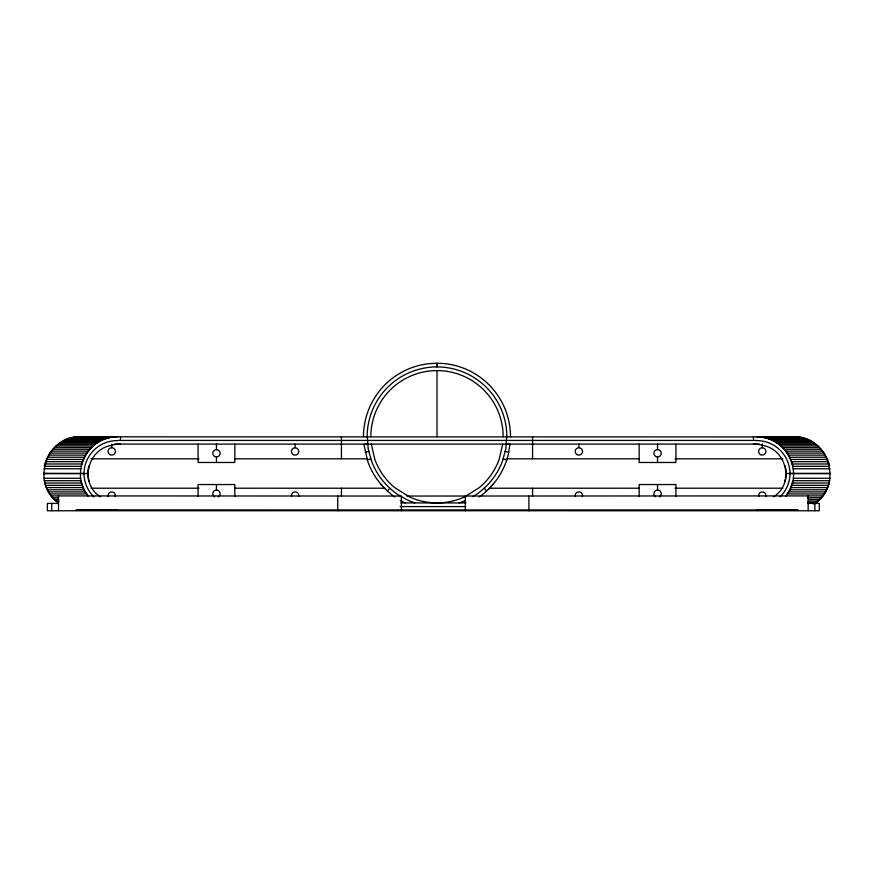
<?xml version="1.0" encoding="UTF-8"?>
<svg xmlns="http://www.w3.org/2000/svg" width="874" height="874" viewBox="0 0 874 874"><rect width="100%" height="100%" fill="white"/><g stroke="black" fill="none" stroke-linecap="round" stroke-linejoin="round"><path stroke-width="1.31" d="M88.143 495.919A37.058 37.058 0 0 1 81.074 480.711L44.41 480.689A37.058 37.058 0 0 0 58.274 502.681C29.913 483.639 46.912 434.706 80.845 436.76M117.597 436.76C88.263 435.197 68.849 473.446 88.154 495.908M785.846 495.908C805.151 473.446 785.737 435.197 756.403 436.76M813.749 504.09C844.36 486.348 828.312 434.597 793.155 436.76M100.597 496.847C79.676 484.458 86.777 450.558 109.993 445.664A36.042 36.042 0 0 1 120.503 444.112M753.497 444.112A36.042 36.042 0 0 1 764.007 445.664C787.223 450.558 794.324 484.458 773.403 496.847M502.703 444.101L499.174 459.385A66.162 66.162 0 0 1 479.531 487.441L464.957 496.716A66.162 66.162 0 0 1 409.043 496.716L394.469 487.441A66.162 66.162 0 0 1 374.826 459.385L371.297 444.101M510.055 444.101L508.012 455.78L506.09 461.898A73.514 73.514 0 0 1 488.981 488.741L486.599 490.926A54.887 54.887 0 0 1 479.171 496.978M380.682 484.01L387.401 490.926L389.88 488.216A52.123 52.123 0 0 0 399.462 495.569L407.481 500.048L414.811 502.921M488.981 488.741L493.318 484.01M472.79 496.683L474.538 495.569A52.123 52.123 0 0 0 484.12 488.216L486.381 486.141A69.844 69.844 0 0 0 502.626 460.642L505.784 448.886L506.68 436.76M465.394 500.518L459.189 502.921M367.288 459.91L370.794 458.806M365.201 452.251L368.795 451.454M385.019 488.741A73.514 73.514 0 0 1 367.91 461.898L363.945 444.582L367.593 444.101M756.403 510.274L761.188 509.957A37.058 37.058 0 0 1 758.763 510.099M78.474 510.099A37.058 37.058 0 0 1 76.06 509.881L797.951 509.957A37.058 37.058 0 0 1 795.526 510.099M87.804 473.511L43.7 473.752M786.196 473.511L830.3 473.271M76.049 437.066L112.812 437.066M761.188 437.066L797.951 437.066M73.656 437.459L110.408 437.459M763.592 437.459L800.344 437.459M71.286 438.005L108.037 438.005M765.963 438.005L802.714 438.005M68.959 438.693L105.71 438.693M768.29 438.693L805.041 438.693M66.675 439.546L103.438 439.546M770.562 439.546L807.325 439.546M117.662 440.43L756.338 440.43M64.457 440.54L101.22 440.54M772.78 440.54L809.543 440.54M62.316 441.665L99.068 441.665M774.932 441.665L811.684 441.665M60.251 442.932L97.003 442.932M776.997 442.932L813.749 442.932M114.461 444.101L759.539 444.101M58.263 444.331L95.026 444.331M778.974 444.331L815.737 444.331M56.384 445.86L93.147 445.86M780.853 445.86L817.616 445.86M54.603 447.499L91.366 447.499M782.634 447.499L819.397 447.499M52.943 449.258L89.694 449.258M784.306 449.258L821.057 449.258M51.391 451.115L88.154 451.115M785.846 451.115L822.609 451.115M49.971 453.071L86.734 453.071M787.266 453.071L824.029 453.071M48.682 455.114L85.444 455.114M788.556 455.114L825.318 455.114M47.535 457.233L84.297 457.233M789.703 457.233L826.465 457.233M91.104 458.806L198.944 458.806M234.636 458.806L366.938 458.806M507.062 458.806L639.364 458.806M675.056 458.806L782.896 458.806M46.53 459.429L83.292 459.429M790.708 459.429L827.47 459.429M45.666 461.68L82.429 461.68M791.571 461.68L828.334 461.68M44.956 463.985L81.719 463.985M792.281 463.985L829.044 463.985M43.995 468.77L80.758 468.77M793.242 468.77L830.005 468.77M43.7 473.271L84.123 473.511M830.3 473.752L789.878 473.511M43.995 478.253L80.758 478.253M793.242 478.253L830.005 478.253M44.956 483.038L81.719 483.038M792.281 483.038L829.044 483.038M45.666 485.343L82.429 485.343M791.571 485.343L828.334 485.343M46.53 487.594L83.292 487.594M790.708 487.594L827.47 487.594M91.104 488.216L198.944 488.216M234.636 488.216L384.538 488.216M489.462 488.216L639.364 488.216M675.056 488.216L782.896 488.216M47.535 489.79L84.297 489.79M789.703 489.79L826.465 489.79M48.682 491.909L85.444 491.909M788.556 491.909L825.318 491.909M49.971 493.952L86.734 493.952M787.266 493.952L824.029 493.952M51.391 495.908L401.385 496.05L401.385 510.755M406.967 496.05L822.609 495.908M52.943 497.765L58.383 497.765M807.445 497.765L821.057 497.765M54.603 499.524L58.689 499.524M808.505 499.524L819.397 499.524M56.384 501.163L59.104 501.163M808.089 501.163L817.616 501.163M807.565 502.692L815.737 502.692A37.058 37.058 0 0 0 829.688 480.711L792.838 480.689A37.058 37.058 0 0 1 785.857 495.919M400.969 502.921L465.984 502.921M58.514 503.402L47.371 503.402L47.371 510.755L819.277 510.755L819.277 503.402L808.144 503.402M400.139 506.592L465.667 506.592M78.474 510.197L117.597 510.274M758.774 510.197L795.526 510.197M115.226 510.197L112.812 509.957A37.058 37.058 0 0 0 115.237 510.099M506.407 444.101L510.055 444.582M505.205 451.454L508.799 452.251M503.206 458.806L506.712 459.91M400.237 500.42L405.033 502.921M389.88 488.216L387.619 486.141A69.844 69.844 0 0 1 371.374 460.642L368.216 448.886L367.32 436.76M484.12 488.216L486.599 490.926M814.896 503.402L814.896 510.755M808.144 496.05L808.144 510.755M762.27 444.101L762.27 447.739M753.497 436.76L753.497 440.43M675.93 444.101L675.93 462.488L639.167 462.488L639.167 444.101M675.93 496.356L675.93 484.535L639.167 484.535L639.167 496.356M657.543 444.101L657.543 449.618M657.543 456.971L657.543 462.488M657.543 484.535L657.543 490.052M578.883 444.101L578.883 447.739M532.572 436.76L532.572 458.806M532.572 488.216L532.572 496.235M528.89 496.05L528.89 510.755M465.329 496.05L465.329 510.755M503.162 436.76A66.162 66.162 0 0 0 437 370.587L437 436.76M341.428 436.76L341.428 458.806M341.428 488.216L341.428 496.235M337.757 496.05L337.757 510.755M295.117 444.101L295.117 447.772M234.833 444.101L234.833 462.488L198.07 462.488L198.07 444.101M234.833 496.356L234.833 484.535L198.07 484.535L198.07 496.356M216.457 444.101L216.457 449.618M216.457 456.971L216.457 462.488M216.457 484.535L216.457 490.052M120.503 436.76L120.503 440.43M111.73 444.101L111.73 447.739M58.514 496.05L58.514 510.755M51.752 503.402L51.752 510.755M88.919 481.126A26.69 26.69 0 0 1 88.919 465.842M117.662 440.572A33.343 33.343 0 0 0 83.97 473.511A33.343 33.343 0 0 0 93.944 496.902M370.838 436.76A66.162 66.162 0 0 1 437 370.587M367.156 436.76A69.844 69.844 0 0 1 437 366.916L437.164 363.245L443.413 363.518A73.514 73.514 0 0 1 510.514 436.76M506.844 436.76A69.844 69.844 0 0 0 437 366.916L436.836 363.245L430.587 363.518A73.514 73.514 0 0 0 363.486 436.76M785.081 465.842A26.69 26.69 0 0 1 785.081 481.126M756.338 440.572A33.343 33.343 0 0 1 790.03 473.511A33.343 33.343 0 0 1 780.056 496.902M655.708 496.913A3.671 3.671 0 0 1 654.735 491.363A3.671 3.671 0 0 1 660.362 491.363A3.671 3.671 0 0 1 659.389 496.913M214.611 496.913A3.671 3.671 0 0 1 213.638 491.363A3.671 3.671 0 0 1 219.265 491.363A3.671 3.671 0 0 1 218.292 496.913M108.179 496.563A3.671 3.671 0 0 1 111.73 491.931A3.671 3.671 0 0 1 115.281 496.563M758.719 496.563A3.671 3.671 0 0 1 762.27 491.931A3.671 3.671 0 0 1 765.821 496.563M575.332 496.53A3.671 3.671 0 0 1 578.883 491.898A3.671 3.671 0 0 1 582.434 496.53M291.566 496.53A3.671 3.671 0 0 1 295.117 491.898A3.671 3.671 0 0 1 298.668 496.53M758.763 436.934A37.058 37.058 0 0 1 792.926 466.312L829.59 466.334A37.058 37.058 0 0 0 795.526 436.934L78.474 436.836A37.058 37.058 0 0 0 44.312 466.312L81.162 466.334A37.058 37.058 0 0 1 115.237 436.934M394.829 496.978A54.887 54.887 0 0 1 387.401 490.926M655.708 456.479A3.671 3.671 0 0 0 661.225 453.3A3.671 3.671 0 0 0 655.708 450.11A3.671 3.671 0 0 0 655.708 456.479M214.611 456.479A3.671 3.671 0 0 0 220.128 453.3A3.671 3.671 0 0 0 214.611 450.11A3.671 3.671 0 0 0 214.611 456.479M109.895 454.6A3.671 3.671 0 0 0 115.412 451.41A3.671 3.671 0 0 0 109.895 448.231A3.671 3.671 0 0 0 109.895 454.6M760.435 454.6A3.671 3.671 0 0 0 765.941 451.41A3.671 3.671 0 0 0 760.435 448.231A3.671 3.671 0 0 0 760.435 454.6M577.048 454.6A3.671 3.671 0 0 0 582.565 451.41A3.671 3.671 0 0 0 577.048 448.231A3.671 3.671 0 0 0 577.048 454.6M293.282 454.633A3.671 3.671 0 0 0 298.788 451.454A3.671 3.671 0 0 0 293.282 448.264A3.671 3.671 0 0 0 293.282 454.633"/></g></svg>
